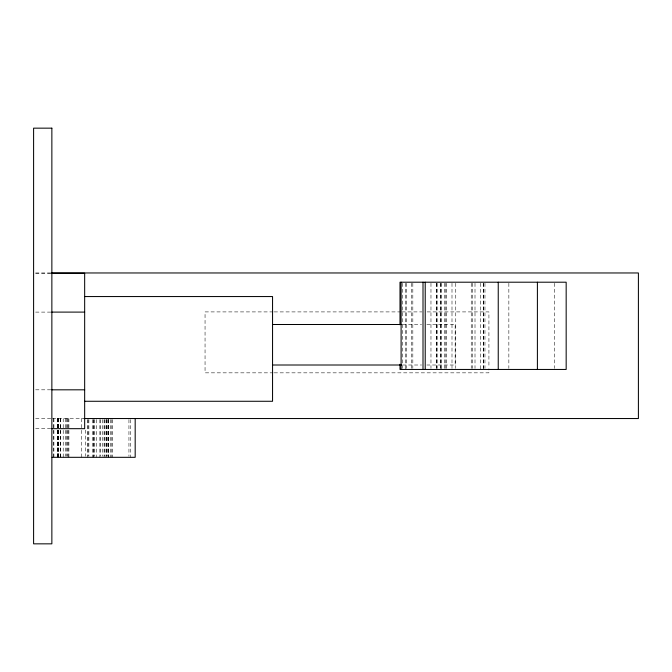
<?xml version="1.0" encoding="UTF-8"?>
<svg xmlns="http://www.w3.org/2000/svg" width="672" height="672" viewBox="0 0 672 672"><rect width="100%" height="100%" fill="white"/><g stroke="black" fill="none" stroke-linecap="round" stroke-linejoin="round"><path stroke-width="0.5" stroke-dasharray="3.36 2.52" d="M35.633 272.966L50.845 272.966M35.633 273.244L50.845 273.244M273.143 311.909L205.052 311.909L205.052 372.842L273.143 372.842M274.193 311.909L400.94 311.909M401.982 311.909L421.89 311.909M427.123 311.909L488.922 311.909L488.922 367.676M35.633 312.102L50.845 312.102M402.688 324.5L421.579 324.5M426.829 324.5L455.162 324.5L455.162 365.005L426.829 365.005M402.688 365.005L421.579 365.005M274.193 372.842L488.922 372.842L488.922 368.71M35.633 389.819L50.845 389.819M35.633 418.538L50.845 418.538M52.441 418.538L83.664 418.538M35.633 428.677L50.845 428.677M554.66 283.248L554.66 368.407M508.855 283.248L508.855 368.407M484.966 283.248L484.966 368.407M483.63 283.248L483.63 368.407M483.412 283.248L483.412 369.449M480.539 283.248L480.539 369.449M475.003 283.248L475.003 368.407M472.567 283.248L472.567 368.407M471.24 283.248L471.24 368.407M455.759 283.248L455.759 368.407M451.996 283.248L451.996 368.407M446.242 283.248L446.242 368.407M445.796 283.248L445.796 368.407M444.469 283.248L444.469 368.407M441.151 283.248L441.151 369.449M440.933 283.248L440.933 368.407M440.706 283.248L440.706 368.407M437.17 283.248L437.17 368.407M436.724 283.248L436.724 368.407M436.288 283.248L436.288 368.407M430.97 283.248L430.97 368.407M412.826 283.248L412.826 368.407M411.281 283.248L411.281 368.407M406.417 283.248L406.417 368.407M405.308 283.248L405.308 369.449M402.427 283.248L402.427 368.407M130.637 419.588L130.637 457.313M128.94 419.588L128.94 456.263M112.476 419.588L112.476 457.313M111.796 419.588L111.796 457.313M110.662 419.588L110.662 457.313M108.73 419.588L108.73 457.313M108.394 419.588L108.394 456.263M108.276 419.588L108.276 457.313M107.26 419.588L107.26 456.263M106.352 419.588L106.352 456.263M106.235 419.588L106.235 456.263M106.008 419.588L106.008 457.313M104.42 419.588L104.42 456.263M104.076 419.588L104.076 457.313M102.379 419.588L102.379 456.263M100.565 419.588L100.565 456.263M99.876 419.588L99.876 457.313M96.474 419.588L96.474 457.313M94.769 419.588L94.769 456.263M93.862 419.588L93.862 457.313M93.299 419.588L93.299 457.313M92.618 419.588L92.618 457.313M88.872 419.588L88.872 456.263M88.074 419.588L88.074 456.263M87.62 419.588L87.62 457.313M85.579 430.063L85.579 456.263M81.724 418.538L81.724 457.313M68.897 418.538L68.897 457.313M68.099 418.538L68.099 457.313M67.301 418.538L67.301 456.263M66.62 418.538L66.62 456.263M65.26 418.538L65.26 456.263M63.218 418.538L63.218 457.313M60.724 418.538L60.724 457.313M60.379 418.538L60.379 457.313M58.682 418.538L58.682 457.313M58.565 418.538L58.565 457.313M58.22 418.538L58.22 457.313M57.994 418.538L57.994 457.313M57.884 418.538L57.884 457.313M57.54 418.538L57.54 457.313M57.313 418.538L57.313 457.313M53.911 418.538L53.911 457.313M53.567 418.538L53.567 457.313"/><path stroke-width="1.01" d="M51.862 272.966L638.4 272.966L638.4 418.538L83.933 418.538M51.862 273.244L84.664 273.244L84.664 428.677L51.862 428.677M84.664 296.554L272.555 296.554L272.555 401.276L84.664 401.276M51.862 312.102L84.664 312.102M272.555 324.5L401.638 324.5M272.555 365.005L401.638 365.005M51.862 389.819L84.664 389.819M52.097 457.313L135.181 457.313L135.181 418.538M537.398 282.206L537.398 369.449M498.238 282.206L498.238 369.449M425.216 282.206L425.216 369.449M423.007 282.206L423.007 369.449M401.1 282.206L401.1 369.449M400 324.786L400 282.206L566.168 282.206L566.168 369.449L400 369.449L400 364.258M51.862 128.159L33.6 128.159L33.6 543.841L51.862 543.841L51.862 128.159"/></g></svg>
